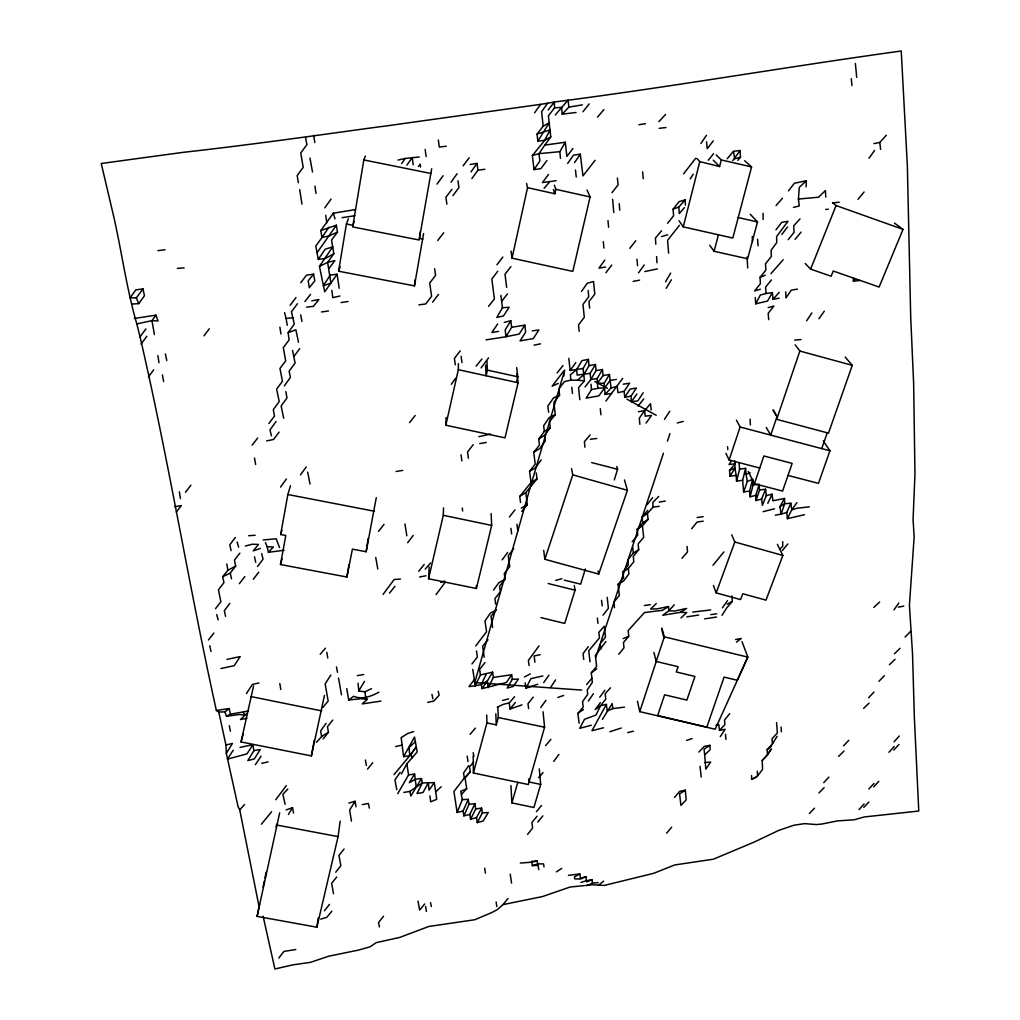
<?xml version="1.0" encoding="UTF-8"?>
<svg xmlns="http://www.w3.org/2000/svg" width="1020" height="1020" viewBox="0 0 1020 1020"><rect width="100%" height="100%" fill="white"/><g stroke="black" fill="none" stroke-linecap="round" stroke-linejoin="round"><path stroke-width="1.5" d="M782.722 541.62L782.71 546.427L779.713 549.168M517.012 373.46L518.096 382.729L505.002 437.861L445.842 425.225L458.337 369.699L458.401 363.656M859.809 280.513L853.357 281.163L853.434 278.243M793.534 207.391L799.246 205.938L798.418 199.04L799.285 187.361L806.348 180.731L806.106 186.826M445.842 425.225L446.097 417.499M491.13 513.557L491.678 525.415L476.404 588.502L428.578 578.748L443.292 515.304L443.534 507.96M428.578 578.748L429.178 566.929M365.364 156.06L363.834 159.936L352.665 226.924L419.131 240.006L431.677 168.772M348.356 218.764L346.405 224.03L338.602 271.205L414.451 285.88L423.581 233.605M414.451 285.88L415.242 279.659M420.329 231.553L419.424 238.412L422.917 239.101M259.603 904.102L257.091 916.381L316.888 927.205L338.092 836.604L340.17 821.125M316.888 927.205L318.214 917.936M290.458 485.788L287.857 494.509L280.666 534.531L285.791 535.5L280.474 564.544L346.889 577.027L352.41 549.13L366.167 551.743L376.278 497.658M366.167 551.743L368.169 538.42M346.889 577.027L349.044 564.621M253.61 685.835L241.039 741.948L311.406 755.922L324.449 695.436M311.406 755.922L314.173 740.418M257.091 916.381L279.671 812.838M263.045 887.209L264.308 881.076M264.932 878.003L266.182 872.176M587.048 190.013L590.108 196.962L572.806 271.397L512.04 258.188L527.531 187.667L526.575 183.485M527.531 187.667L554.791 193.749L555.798 189.299L554.459 185.232M486.922 361.106L487.407 370.145L486.106 375.755L485.584 365.071M458.337 369.699L516.452 382.372L517.778 376.775L516.707 367.582M276.05 826.914L276.713 824.224M742.649 480.292L745.594 468.308L739.589 469.187L736.567 481.134L742.649 480.292L743.593 491.971L749.585 490.99L752.62 479.234L747.316 481.504L743.593 491.971M744.689 160.752L751.574 166.936L732.819 238.03L683.26 226.873L699.809 161.606L696.864 158.47M753.066 484.997L759.135 484.296L755.794 495.337L750.057 496.817L753.066 484.997L752.62 479.234M699.809 161.606L719.572 166.54L721.28 159.936L716.142 154.912M486.706 715.046L486.935 722.925L496.281 724.888L498.283 717.532L497.811 706.796M750.248 214.213L757.503 221.939L747.634 258.774L714.102 251.29L718.412 234.778M241.039 741.948L243.079 734.285M543.048 711.781L544.591 727.222L528.334 784.546L473.382 772.981L486.935 722.925M280.474 564.544L282.081 558.769M539.312 768.914L540.676 784.418L533.894 807.496L511.887 802.906L517.828 782.34M280.666 534.531L281.928 530.221M564.736 370.043L530.272 487.19L474.759 682.546L581.68 690.068M574.285 585.467L575.063 590.172L564.723 623.424L540.944 617.623M585.352 568.981L580.622 584.167L564.238 580.1M614.295 479.872L617.584 469.302L616.807 466.446M741.974 641.618L747.851 657.046L715.173 729.236L639.757 711.641L656.243 661.457L653.871 652.392M624.469 479.923L627.402 490.314L598.714 574.056L544.833 559.292L572.755 474.861L571.544 468.639M595.846 657.058L599.849 644.984M600.844 641.962L663.446 453.211M667.45 441.137L669.949 433.589M759.76 468.04L729.121 460.02L740.112 427.01L736.44 420.163M772.905 410.053L776.985 416.67L770.725 435.119L740.112 427.01M754.43 483.735L763.852 455.978L792.145 463.411L782.595 491.066L754.43 483.735L748.221 471.482M795.154 344.849L799.858 351.033L776.692 419.36L828.495 433.13L852.261 365.351L845.185 357.051M759.543 489.995L765.574 489.23L761.647 499.022L755.96 500.552L759.543 489.995L759.237 485.711M338.602 271.205L340.144 266.692M354.31 221.353L352.933 225.318L346.405 224.03M766.224 427.418L770.725 435.119L821.712 448.609L827.245 432.799M823.268 440.946L829.936 450.789L818.461 483.378L788.001 475.422M777.406 544.374L782.863 555.428L765.994 600.142L742.751 593.767L740.584 599.581L716.168 592.9L734.808 542.015L731.722 534.799M894.451 223.099L903.044 229.373L879.112 287.041L833.238 271.027L831.121 276.241L810.632 269.114L836.081 205.543L832.46 202.648M462.302 799.629L468.231 799.336L463.093 811.002L457.126 812.519L462.302 799.629L460.734 791.24L466.675 788.779L465.107 778.018L470.284 771.796L469.506 766.887L473.662 762.118M765.574 489.23L766.313 495.567L762.361 505.333L761.647 499.022M469.009 804.27L474.925 803.747L469.812 814.419L463.87 815.86L469.009 804.27L468.231 799.336M804.512 514.705L787.389 518.67L786.726 512.486L790.844 503.255L784.648 503.676L779.905 506.825L781.154 514.118L775.276 515.202M767.805 503.37L772.038 494.215L766.313 495.567M486.514 673.531L481.3 684.496L482.052 688.615L506.379 682.52L511.645 674.73L493.374 677.433L488.172 687.671L487.356 680.901L492.609 672.167L480.42 674.947L475.167 685.861L469.009 686.575L474.351 679.613L472.77 669.413M475.69 808.898L481.606 808.159L476.506 817.568L470.59 819.289L475.69 808.898L474.925 803.747M787.389 518.67L791.724 509.847L796.926 502.643M600.372 702.589L595.246 709.55L600.601 705.7L606.364 704.386L591.944 730.702L603.496 727.796M482.345 812.902L488.261 812.519L483.161 820.985L477.271 822.63L482.345 812.902L481.606 808.159M537.757 684.229L525.886 688.283L530.935 678.644L542.882 675.916M772.382 292.651L767.537 301.066L755.692 303.82L760.321 295.022L766.096 293.505L772.382 292.651L773.071 299.242L779.178 298.171M401.408 773.989L406.853 763.789L417.193 751.957L414.541 737.039L403.614 756.636L409.759 755.692L416.326 746.806L411.047 754.303L412.016 758M406.853 763.789L408.561 774.894L397.774 793.649M779.905 506.825L784.52 498.461L772.905 500.794L772.038 494.215M537.859 141.193L537.043 134.105L543.201 126.136L549.181 122.821L550.774 136.922L544.782 140.275L537.859 141.193L549.181 122.821L548.39 115.77L554.523 107.865L554.332 102.025C670.216 87.121 785.502 66.976 901.234 51L907.366 166.069L910.694 316.646L913.639 383.558L914.953 474.198L913.066 519.652L914.162 536.8L909.406 605.268L912.53 653.718L914.366 717.71L918.765 811.027L864.335 816.943L854.173 819.799L837.547 820.883L821.763 824.058L816.28 824.568L804.589 823.625L793.879 825.244L778.719 830.395L754.175 842.087L713.413 859.197L674.755 864.947L653.641 873.324L604.146 885.449L592.607 884.761L570.078 887.043L542.474 896.567L503.013 904.612L497.492 909.47L491.857 912.518L474.784 919.734L428.795 926.479L399.585 937.469L376.214 942.633L370.094 946.828L358.25 950.143L328.733 956.199L310.59 962.319L292.906 964.843L274.903 969L263.122 916.24M408.561 774.894L414.592 774.091L409.275 782.722L415.459 779.178L421.464 778.566L410.843 796.008L409.938 791.393L422.344 782.952L434.303 782.62L436.764 799.297L430.708 801.847L429.904 795.855M560.464 158.342L559.827 151.687L565.271 142.239L544.808 145.095L538.968 153.663L532.364 155.537L534.008 169.601L540.868 168.631L546.911 160.624M502.439 307.721L496.817 317.437L503.434 315.983L509.133 307.249L502.439 307.721L500.871 295.417M602.348 719.393L612.217 703.596L612.752 708.607L607.206 711.029L606.364 704.386M570.881 380.154L570.384 374.799L576.631 369.546L581.999 360.608L588.387 359.371L589.063 365.619L583.771 374.697L577.562 380.167L570.881 380.154L564.532 381.531L558.832 388.862L559.572 395.186L553.847 402.301L555.288 414.681L549.563 421.604L550.29 427.711L544.68 435.196L538.7 439.059L539.427 445.103L533.753 452.23L535.207 464.113L529.571 471.304L530.986 482.549L519.754 496.421L520.506 502.414M665.537 281.851L670.65 273.092M579.832 399.687L578.557 387.689L584.434 380.868L583.096 368.462L588.387 359.371M589.063 365.619L595.463 364.497L596.088 370.591L590.797 379.555L585.059 386.899M616.373 379.389L610.024 380.486L598.842 395.887L586.117 398.157L591.485 389.589L597.809 388.352L597.21 378.471L602.476 369.52L596.088 370.591M512.32 679.294L507.131 688.066L513.175 686.473L518.44 679.078L512.32 679.294L511.645 674.73M504.25 322.384L510.816 320.739L511.632 327.292L506.022 336.74L486.055 339.864M371.458 688.678L364.867 691.828L358.772 690.922L364.51 681.322M604.171 383.29L609.45 374.48L603.088 375.602L597.427 383.137L604.171 383.29L605.102 394.421L611.503 393.49L622.71 378.292M288.43 814.432L292.536 807.636L293.543 813.067M597.21 378.471L590.797 379.555L590.134 373.345L595.463 364.497M253.891 750.643L247.822 760.601L254.311 758.944L260.227 749.521L253.891 750.643L252.896 744.676L240.07 747.405M751.587 775.544L751.587 779.344L757.605 775.939L762.577 769.335L762.195 760.448L767.512 754.736L767.142 749.713L772.459 743.924L777.087 736.312M666.149 288.354L671.364 279.799M730.014 476.174L729.542 470.335L734.961 468.078L736.134 475.384L730.014 476.174L734.961 468.078L734.795 460.9M510.816 320.739L505.168 329.881L506.022 336.74L519.206 334.05L524.828 325.15L511.632 327.292M226.312 753.308L232.42 743.478L225.943 744.982L226.312 753.308L238.055 806.59L239.713 809.816L258.94 905.964M348.891 803.084L355.1 801.274L349.63 810.058L351.466 821.138M722.007 615.328L726.903 607.652L732.334 601.417L731.875 595.922M252.896 744.676L247.018 753.856L227.383 759.135L233.236 750.223M731.62 460.568L729.071 464.495L735.229 463.743L729.542 470.335M330.862 675.036L325.15 683.859L328.159 701.084L322.881 707.447M690.132 179.01L693.23 174.241M767.512 754.736L771.324 748.909L766.555 756.024L762.195 760.448M727.183 158.75L733.495 151.343L740.137 150.526L732.704 160.675M664.492 419.296L669.77 411.264M246.445 693.472L252.386 684.433L258.94 682.941M336.37 225.203L317.054 252.73L318.304 259.424L325.354 258.493L333.833 253.699L331.551 240.095L337.48 232.139L336.37 225.203L320.815 230.545L321.95 237.571L315.779 246.062L317.054 252.73M631.023 396.168L636.403 388.021L630.105 389.104L624.699 397.214L631.023 396.168L631.405 401.625L637.806 400.885L643.186 392.789M624.699 397.214L624.163 391.297L629.582 383.176L623.245 384.221M720.273 736.593L725.118 729.351L719.482 730.384L718.794 724.468L716.053 725.245M497.645 323.952L491.895 332.52L498.55 331.372M255.357 764.681L261.043 756.202M806.667 320.726L811.907 312.923M328.886 227.256L321.95 237.571L329.371 235.798L337.48 232.139M318.304 259.424L325.138 249.275L332.724 246.827L319.451 266.322L324.704 291.809L337.135 274.214L330.225 275.094L323.276 285.868L330.901 283.063L327.624 262.42L333.833 253.699M550.456 687.595L555.619 679.906M534.008 169.601L539.861 160.969L538.968 153.663L559.827 151.687M579.092 723.193L577.919 713.337L583.211 707.09L582.56 701.645L587.698 694.352L587.239 690.004L592.339 682.354L591.294 672.843L596.623 666.404L595.374 655.452L605.893 641.554M700.88 143.527L706.465 135.303M436.075 594.571L445.204 582.241M538.981 645.889L528.398 660.399L529.087 665.563M574.528 162.639L580.316 154.211L573.52 155.104L567.681 163.442M482.052 688.615L487.356 680.901L481.3 684.496L475.167 685.861L474.351 679.613M548.161 110.007L554.332 102.025L547.523 103.249L541.594 111.856L543.201 126.136M434.303 782.62L429.076 790.194L428.323 782.786L422.994 792.514L416.963 793.509L422.344 782.952L421.464 778.566M588.336 701.072L593.41 693.702M451.337 384.259L455.456 378.356M320.815 230.545L333.323 213.205L354.781 209.674M401.65 163.544L405.22 158.444L419.194 156.991M406.929 165.074L412.246 157.513L413.189 164.87M581.528 291.376L587.239 283.267L593.538 281.482L594.8 294.193L588.922 301.601L589.649 308.18M383.074 594.418L394.128 579.513L400.478 579.028M541.148 459.867L535.64 467.721L529.571 471.304M400.261 772.293L394.944 779.866L396.793 789.684M468.754 765.599L463.539 773.02L464.329 778.043L453.925 791.507L457.126 812.519M543.698 682.584L548.913 675.176M818.945 318.775L824.313 311.151M722.377 607.894L727.477 600.64M284.325 385.942L290.432 377.336L289.106 371.267L295.073 363.031L292.549 350.434M471.01 171.883L477.041 163.366L470.092 164.488M646.055 423.109L651.512 415.433L645.163 416.185L644.729 410.524L650.518 403.716L651.181 410.027M276.063 421.451L270.019 429.943L271.397 435.833M451.006 182.261L457.075 173.744M471.903 178.615L477.921 170.161L477.041 163.366M893.953 609.858L898.837 603.011M869.002 158.266L874.573 150.463M268.834 423.491L274.482 416.096L273.296 409.645L279.225 401.523L276.599 389.143L282.438 381.301L279.952 368.45L285.689 360.876L283.33 347.578L289.094 339.966L288.15 332.673L294.295 324.118L291.452 311.827L297.419 303.756M324.781 207.825L331.105 199.04M534.607 112.735L540.638 104.346L547.523 103.249M604.771 260.113L599.02 268.094L605.587 267.049M583.096 368.462L570.129 370.477L575.79 362.623M631.405 401.625L636.926 393.95M154.415 334.547L151.954 320.65L158.036 320.981L155.92 315.167L151.954 320.65L136.82 323.901C126.327 287.946 121.533 249.862 112.939 213.205L101.235 163.493L182.937 152.375C248.268 145.082 313.191 135.877 378.267 126.952A77.915 8.466 -7.2 0 0 399.725 124.045L540.638 104.346M437.032 184.097L443.101 175.733M280.538 487.063L286.403 478.966M638.507 272.85L644.194 264.996M326.081 723.384L320.624 730.894L321.631 736.555L316.48 742.356M132.052 304.049L138.745 303.616L144.419 295.8L143.004 288.902L135.864 289.858L130.101 297.802L136.349 297.891L143.004 288.902M418.429 166.566L420.176 164.169L420.559 167.038M540.715 707.523L545.929 700.345M300.479 474.861L306.268 466.93M544.808 145.095L550.774 136.922M493.489 590.083L498.933 582.637L505.04 579.309L504.275 573.572L509.732 566.61L508.24 555.709L513.723 548.62M224.935 711.858L226.453 716.308L230.392 714.191L229.207 708.568L224.935 711.858L218.764 712.049L216.355 710.43C188.891 586.258 168.784 460.632 140.046 336.893L145.898 328.899M141.053 344.148L146.842 336.256M488.516 357.892L481.108 367.914M605.893 401.102L611.503 393.49M502.171 559.852L507.654 552.406M599.747 697.221L604.885 690.272M538.7 439.059L544.323 431.473L550.29 427.711M148.41 376.915L153.663 369.852M553.771 761.366L558.909 754.481M293.938 356.413L299.74 348.661M548.467 174.522L542.461 182.554L556.142 180.706M275.757 799.744L286.378 785.591M290.164 305.286L296.004 297.521M452.906 195.636L458.923 187.591L458.005 180.757M497.747 271.205L491.857 279.059L494.394 298.975L488.516 306.37M229.819 603.368L224.311 610.687L225.573 616.373M588.31 646.642L583.045 653.641L583.733 659.456M203.987 335.822L209.291 328.797M432.607 302.162L438.485 294.385M257.474 566.584L262.994 559.279L261.757 553.554M329.128 268.222L334.93 260.572L327.624 262.42L319.451 266.322M695.615 158.368L683.553 173.872M614.486 607.665L613.874 602.093L619.318 595.565L618.094 584.294L623.59 577.83L622.965 572.067L628.32 564.991L627.848 559.789L633.331 553.146L638.711 549.64L638.112 543.864L643.658 537.412L642.472 525.836L648.057 519.397L647.419 513.442L653.068 507.093L659.226 506.303M300.747 282.731L306.523 275.132L313.573 274.163L314.81 280.806L309.289 287.742L308.193 280.78L313.573 274.163M463.118 165.801L469.187 157.832M235.327 537.502L229.793 544.782L231.094 550.621M572.921 148.474L566.89 156.417L565.271 142.239M595.119 160.306L582.956 175.912L580.316 154.211M407.668 542.742L413.228 535.423M781.83 234.434L787.555 226.924M279.174 432.123L273.551 439.48L266.615 440.882M460.211 350.854L454.41 358.466L455.303 364.79M605.905 272.722L611.745 265.072M185.5 492.252L190.893 485.201M451.949 189.363L445.918 197.217L446.862 204.191M437.733 240.503L443.7 232.726M496.931 264.779L502.847 257.053M239.368 583.669L244.826 576.568M253.304 579.245L258.748 572.182M475.741 645.94L486.54 631.737L484.972 620.95L490.365 613.135L496.472 609.858L491.041 616.195L492.609 627.542M278.842 957.997L283.891 951.43L295.774 949.531M215.488 608.723L220.881 601.762L218.446 589.841L223.941 582.611L222.691 576.695L230.239 573.112L235.671 566.074L234.447 560.107L239.878 553.12M510.892 266.628L505.015 274.214L506.659 287.359M629.824 248.357L635.715 240.745M713.26 140.913L707.243 148.678L706.516 141.678M509.401 517.025L514.96 509.847M775.978 229.806L781.779 222.309L787.988 221.276L776.615 236.5L776.717 242.607L771.107 250.27L771.362 256.479L765.484 263.785L765.88 270.109L760.015 277.376L760.423 283.688L754.609 290.968L760.295 289.272M723.856 551.935L712.98 565.271M304.903 301.563L310.526 294.346M208.513 639.948L213.868 633.05M612.013 192.652L618.069 184.888L617.393 178.041M252.131 445.128L257.639 438.064M473.216 444.694L467.542 451.975L468.397 458.235M471.967 663.931L477.347 657.046L476.531 650.977M536.278 473L537.005 478.89L525.797 492.571L519.754 496.421M788.473 190.855L794.401 183.256L806.348 180.731M788.256 239.662L794.057 232.254L793.675 225.841L800.024 218.892M335.72 872.253L340.858 865.699L338.933 855.461L344.084 849.01M647.139 504.67L652.647 497.671M603.037 615.136L608.392 608.315L607.193 597.337M532.364 155.537L544.782 140.275L549.971 129.884L537.043 134.105M501.636 301.359L507.475 293.926M527.544 834.462L532.631 827.998L531.917 822.502L537.043 816.242M176.281 512.04L181.381 505.589L174.56 506.672M323.174 738.939L328.453 732.258L327.445 726.737L332.75 720.069M484.972 662.605L479.629 669.349L480.42 674.947M324.411 910.796L329.498 904.383M638.711 549.64L633.305 556.486L633.777 561.752L628.371 568.522L622.965 572.067M409.505 422.662L415.178 415.51M378.496 531.356L384.055 524.344M557.213 372.823L563.002 365.53M383.52 916.253L378.509 922.577L379.427 926.976M582.968 111.741L589.203 103.925M638.086 406.075L643.773 398.922M667.577 223.278L673.608 215.781L673.085 209.176L679.129 201.616L685.147 199.958L685.44 205.096M505.04 579.309L499.583 586.143L500.361 591.804L494.929 598.587L495.694 604.133M389.512 593.104L394.969 586.296M679.396 225.331L667.59 240.312L668.623 253.151M533.256 697.144L527.965 703.711L528.628 708.581M476.111 366.18L481.899 359.027M708.288 160.229L713.528 153.752M771.413 279.939L765.587 287.143L766.096 293.505M336.728 876.983L331.64 883.294L333.527 893.698M271.613 811.741L261.375 824.211M514.59 696.685L509.273 702.907L510.051 709.002L515.355 702.474M503.013 904.612L507.973 898.518M222.691 576.695L227.893 570.32L235.671 566.074M691.636 528.755L697.132 522.036L703.175 521.156M418.697 571.251L424.205 564.519M424.69 903.949L419.692 910.057L418.009 901.081M331.844 911.217L326.821 917.324L320.739 919.135M618.719 654.279L623.998 647.84L623.437 642.536L628.766 636.25L628.141 630.589L644.461 612.548L662.388 610.342L668.546 606.53L668.725 610.852L662.77 615.251L680.429 612.319L686.689 612.548L680.99 617.954M729.708 713.681L724.531 719.993L724.85 724.748L719.482 730.384M367.519 769.106L372.746 762.769M858.011 199.359L864.08 191.989M632.17 541.773L637.691 535.13L637.105 529.342L642.715 522.928L642.141 517.153L647.7 510.408M521.755 511.428L527.327 504.696L525.797 492.571M795.115 239.33L801.134 232.088M487.993 639.782L482.626 646.234L484.194 657.301M536.405 811.652L541.543 805.468M782.365 550.532L787.822 543.966M555.301 114.954L568.102 100.049L568.841 107.125L562.211 114.138L561.612 107.393L554.523 107.865M770.967 273.615L783.194 259.717M537.769 822.018L542.908 815.86M661.546 230.749L655.439 238.042L655.796 244.213M590.134 434.915L584.396 441.749L584.944 447.244M586.589 684.56L591.919 678.249M666.621 833.161L671.696 827.169M737.804 160.344L740.494 157.169L740.137 150.526M470.067 734.336L475.345 728.14M545.598 745.594L550.876 739.385M538.7 777.673L543.048 772.573M674.551 797.385L679.69 791.367L685.274 790.207L686.167 799.897L680.914 805.366L679.575 793.904L685.274 790.207M394.039 774.639L409.759 755.692L409.058 747.456L415.446 741.706M597.478 117.121L603.929 109.612M544.106 188.33L549.448 182.108M320.191 654.292L325.444 648.21M684.484 207.583L679.282 213.588L678.772 207.034L685.147 199.958M681.972 558.271L687.505 551.909L687.034 546.389M776.105 205.53L782.404 198.326M610.457 687.824L605.166 693.817L605.765 699.121L600.601 705.7L595.909 715.109L584.549 719.278L579.704 728.318L591.294 725.233M894.068 741.833L899.232 736.006M859.057 809.599L864.106 803.913M425.174 569.096L430.644 562.989M773.071 299.242L779.178 292.421M888.994 752.25L894.17 746.5M873.885 143.59L879.788 142.456L886.354 135.214M873.668 786.956L878.794 781.333M605.102 394.421L611.056 387.957L617.253 386.338L617.916 392.662L624.163 391.297M239.713 809.816L244.57 804.55M461.524 794.363L466.675 788.779M674.271 604.847L668.725 610.852L674.972 610.954L686.613 608.43L680.429 612.319M823.752 782.659L828.877 777.112M893.75 750.121L898.964 744.472M868.849 788.983L874.012 783.411M658.843 121.711L665.563 114.469M267.151 546.707L268.426 552.317L273.373 546.988L267.151 546.707L265.404 542.602M287.831 789.008L282.884 794.338L285.103 804.397M698.929 752.033L704.246 746.385L709.907 745.34L710.149 749.738L704.68 754.851L705.802 769.106L710.672 762.042L704.922 762.552M868.632 697.706L873.962 692.083M464.329 778.043L470.284 771.796M843.527 745.811L848.78 740.316M863.787 807.368L868.963 801.949M809.37 813.501L814.508 808.184M658.69 496.447L652.864 502.439L653.068 507.093M878.985 681.258L884.391 675.673M905.071 637.041L910.605 631.405M818.92 792.961L824.134 787.669M838.644 756.343L843.974 751.064M894.502 653.743L900.073 648.286M863.621 708.415L869.078 703.086M247.006 713.362L240.478 719.559L246.942 718.233M656.281 603.534L650.607 609.004L656.791 608.914L668.546 606.53M436.012 791.635L441.15 786.751M889.414 664.696L895.024 659.353M873.796 607.448L879.622 602.004M364.867 691.828L365.797 697.718L367.251 699.325L362.176 703.902L380.957 701.097M767.142 749.713L771.643 745.773M853.357 281.163L855.818 279.238M736.504 642.141L741.272 638.443L735.547 639.553M598.383 885.22L603.649 881.152M346.736 688.602L348.687 699.962L353.596 696.278C362.291 699.949 371.063 696.328 378.841 692.249M591.294 672.843L596.725 668.903M642.141 517.153L647.419 513.442M577.919 713.337L583.414 709.525M709.907 745.34L704.055 749.203L704.68 754.851M642.715 522.928L648.057 519.397M556.435 871.87L561.714 868.39M637.105 529.342L642.472 525.836M321.631 736.555L328.453 732.258M533.753 452.23L539.797 448.545L545.356 440.92L544.68 435.196M530.986 482.549L537.005 478.89M618.094 584.294L623.602 581.056L628.894 573.865L628.371 568.522M521.258 508.177L527.327 504.696M585.939 876.779L580.342 878.08L579.832 873.962L574.451 876.907L574.719 878.832L580.482 879.062L585.939 876.779L586.423 880.719L580.903 882.415M727.183 604.146L732.334 601.417M524.42 677L530.285 673.901M497.275 707.217L503.255 704.348L509.273 702.907M555.288 414.681L549.193 417.537L543.66 425.773L544.323 431.473M558.259 383.392L552.139 386.21L563.575 371.165L563.958 375.921M559.572 395.186L553.465 397.978L547.88 406.087L548.62 412.271M587.01 885.59L592.454 883.167L598.102 882.555M751.587 779.344L756.712 777.112M623.182 638.609L628.766 636.25M621.206 728.038L609.883 731.735M760.015 277.376L765.28 275.221M586.551 881.905L592.046 879.724L592.454 883.167M673.085 209.176L678.772 207.034M288.15 332.673L295.876 329.791L298.49 342.312M510.051 709.002L521.972 704.909M286.11 809.956L292.536 807.636M440.653 582.382L444.465 581.03M557.8 697.489L563.652 695.474M260.304 548.467L253.24 550.876L258.493 544.438L252.259 544.221L245.348 546.031M686.6 740.418L692.07 738.607M413.674 731.569L407.503 733.584L401.153 737.689L403.614 756.636M520.289 863.047L531.79 862.193L532.364 865.623L537.718 863.902L543.52 863.876L544.017 866.885M747.316 481.504L746.053 474.109L750.248 472.859M786.726 512.486L781.154 514.118L784.648 503.676L784.52 498.461M555.772 580.431L561.803 578.671M661.649 236.551L667.666 234.804M774.511 508.814L763.087 511.657M768.188 307.619L773.899 306.013L768.175 313.293L768.723 319.668M740.494 157.169L734.731 158.776L733.495 151.343M478.877 436.636L490.556 434.086M230.392 714.191L248.498 711.004M502.579 700.485L508.61 698.866M677.331 422.956L683.285 421.4M627.644 732.59L633.356 731.212M644.831 271.537L657.39 268.91M704.718 618.859L716.448 617.049M395.696 746.551L401.893 745.135M398.004 160.076L405.22 158.444M339.94 296.017L332.775 297.636L331.844 290.343M531.79 862.193L537.208 860.982L537.718 863.902M227.001 659.366L240.223 656.574L234.192 665.703L220.932 668.508M427.686 702.372L433.844 701.02L439.123 695.206L438.217 691.331M261.757 763.304L268.158 761.889M540.154 654.687L534.149 655.962L534.913 662.171M590.134 373.345L577.154 375.118L576.631 369.546M898.403 607.18L903.822 606.097M579.832 873.962L568.446 875.351M534.021 345.142L540.562 343.855M362.24 804.64L368.347 803.454L369.329 808.069M638.52 411.723L644.729 410.524L639.272 418.251L639.884 424.371M633.139 281.392L639.527 280.181M686.83 616.858L698.598 615.047M419.615 576.976L426.028 575.777M342.133 217.668L354.858 215.73M311.776 300.849L318.877 299.536L313.395 306.344L306.523 307.135M568.841 107.125L582.356 104.869M357.357 675.648L363.694 674.513M586.423 880.719L592.046 879.724M659.188 502.108L665.282 501.062M155.92 315.167L134.308 318.469M479.731 443.585L486.247 442.463M638.915 124.759L645.494 123.65M396.13 471.482L402.734 470.386M403.869 792.4L409.938 791.393M797.41 289.144L791.278 290.152L785.961 297.929L785.706 291.847M710.659 609.934L692.746 612.089M341.088 302.583L348.037 301.486M348.687 699.962L361.156 698.751L367.251 699.325M284.134 550.252L268.426 552.317M216.355 710.43L229.207 708.568M697.093 517.535L703.162 516.668M710.863 614.639L716.767 613.785M624.457 707.153L612.752 708.607M321.504 311.954L328.427 310.985M532.249 330.888L538.853 329.97L533.231 338.614L520.06 340.922L525.683 332.086L524.828 325.15M226.453 716.308L239.177 714.51L245.119 715.173L243.181 712.457M644.372 605.523L650.377 604.694M418.889 304.852L425.71 303.973L431.6 296.259L429.675 283.075L435.591 275.349L434.635 268.719M477.921 170.161L484.87 169.282M446.314 146.217L439.301 147.071L438.332 139.969M157.947 250.652L165.036 249.785M576.032 112.506L562.211 114.138M809.332 506.851L797.232 508.189L791.724 509.847L790.844 503.255M832.69 202.929L839.205 202.177M284.554 312.579L286.11 318.469L293.008 317.679M659.162 128.316L665.971 127.538M590.376 439.237L596.764 438.498M825.664 209.482L828.316 209.215M798.418 199.04L818.486 197.242L825.409 190.561L825.779 197.128M794.682 340.106L801.121 339.545M597.809 388.352L604.324 387.791M531.42 861.39L537.208 860.982M177.403 268.375L184.135 267.903M248.65 535.717L255.166 535.258M263.16 539.975L276.267 538.777L279.505 547.638M532.364 865.623L538.114 865.393L538.726 869.626M577.562 380.167L584.434 380.868M277.185 825.116L338.092 836.604M287.857 494.509L374.276 511.211M363.834 159.936L431.116 173.515M250.729 696.532L321.721 710.902M443.292 515.304L491.678 525.415M498.283 717.532L544.591 727.222M540.676 784.418L529.074 781.97L528.832 778.872M487.407 370.145L517.778 376.775M516.452 382.372L518.096 382.729M555.798 189.299L590.108 196.962M738.225 217.566L757.503 221.939M721.28 159.936L751.574 166.936M548.148 583.516L575.063 590.172M591.676 462.583L617.584 469.302M776.985 416.67L773.466 410.206M821.712 448.609L829.936 450.789M799.858 351.033L852.261 365.351M734.808 542.015L782.863 555.428M572.755 474.861L627.402 490.314M836.081 205.543L903.044 229.373M594.864 381.442L607.423 388.365M626.943 399.139L656.217 415.293M713.209 160.127L719.572 166.54M805.188 263.466L810.632 269.114M709.69 245.259L714.102 251.29M679.014 220.741L683.26 226.873M725.896 453.339L729.121 460.02M136.349 297.891L138.745 303.616M713.452 585.544L716.168 592.9M553.426 189.49L554.791 193.749M333.323 213.205L335.006 218.879M237.112 542.002L238.642 547.153M661.891 628.014L664.326 636.811L663.918 638.048L661.789 629.34M136.82 323.901L140.046 336.893M216.737 614.563L218.14 619.943M218.764 712.049L225.943 744.982M254.452 556.767L255.752 562.377M230.239 573.112L231.54 578.812M637.462 701.186L639.757 711.641M209.75 645.749L211 651.487M430.504 902.636L431.345 906.5M165.367 353.927L166.77 360.506M377.77 568.931L375.742 557.519M473.178 752.709L473.943 756.317M283.688 418.213L281.15 405.934L287.002 397.978L285.817 391.591M431.97 694.378L432.875 698.751M598.09 571.021L598.714 574.056M229.296 725.666L230.444 731.263M307.67 472.12L310.016 484.041M336.447 666.927L337.505 672.282M309.952 158.023L312.515 171.998M305.566 137.572L306.918 144.623L300.747 153.025L303.195 167.395L297.177 175.567L298.363 182.771M162.409 374.901L163.672 381.646M300.709 314.861L301.92 321.427M254.49 458.018L255.65 464.47M404.94 523.961L406.827 535.742M326.782 652.277L327.79 658.053M365.44 760.04L366.384 765.497M338.5 677.943L341.483 694.862M226.784 563.945L227.893 570.32M414.592 774.091L416.198 786.649M299.714 189.631L301.958 204.115M355.1 801.274L356.018 806.756M279.799 683.515L280.806 689.52M286.11 318.469L287.245 325.303M337.135 274.214L339.163 288.239M313.675 135.316L314.849 142.558M463.093 811.002L463.87 815.86M279.875 327.203L280.984 334.114M510.229 874.178L511.568 883.103M469.812 814.419L470.59 819.289M425.595 906.41L426.398 911.459M179.367 491.869L180.425 498.627M496.141 901.948L496.842 906.563M476.506 817.568L477.271 822.63M484.691 868.173L485.431 873.145M467.185 756.113L467.976 761.519M157.909 355.572L158.954 362.725M492.609 672.167L493.374 677.433M462.251 508.049L462.685 511.007M461.002 454.792L461.869 460.861M511.033 251.047L512.04 258.188M461.104 356.26L461.983 362.559M325.737 215.297L326.757 222.602M611.056 387.957L609.45 374.48M314.95 186.048L315.97 193.392M425.161 149.456L426.13 156.646M510.905 528.347L511.657 533.944M525.16 682.801L525.886 688.283M856.698 77.354L855.372 63.419M516.961 524.242L517.752 530.464M543.711 550.354L544.833 559.292M700.051 766.275L701.186 777.087M879.788 142.456L880.591 149.379M590.019 661.84L588.731 650.785L599.454 637.908L598.829 632.349L604.286 626.267L605.497 637.194L600.13 643.684L600.742 649.141M571.786 387.281L572.488 393.503M601.558 600.334L602.183 605.905M575.471 170.034L576.249 177.021M597.389 618.082L597.962 623.36M568.828 358.339L570.129 370.477M600.283 408.676L600.933 414.796M579.181 331.258L578.506 324.908L584.307 317.309L582.956 304.483L588.744 296.705L588.158 290.509M632.731 547.37L633.331 553.146M602.476 369.52L603.088 375.602M636.952 259.169L637.589 265.723M607.971 220.588L608.608 227.243M642.625 171.895L643.276 178.704M612.625 199.333L613.798 212.542M851.317 78.68L851.955 85.642M603.304 241.6L603.904 248.051M358.071 683.221L358.772 690.922M776.577 722.593L777.38 732.959L772.038 738.76L772.459 743.924M725.488 734.26L725.934 739.372M591.039 384.183L591.485 389.589M757.541 239.203L758.077 245.756M619.216 203.707L619.752 210.209M727.566 446.683L727.808 449.642M749.585 490.99L750.057 496.817M745.594 468.308L746.053 474.109M739.117 463.373L739.589 469.187M736.134 475.384L736.567 481.134M757.274 771.12L757.605 775.939M755.284 297.585L755.692 303.82M656.587 256.594L656.982 262.752M747.086 257.027L747.685 268.005M752.237 236.551L752.518 241.663M750.07 419.169L750.376 424.881M510.931 785.54L511.887 802.906M781.078 727.056L781.333 731.837M495.822 713.834L496.281 724.888M755.794 495.337L755.96 500.552M476.34 585.518L476.404 588.502M473.178 755.896L473.382 772.981M763.087 213.295L763.126 219.427M664.326 636.811L656.191 661.444L678.083 666.71L676.311 671.963L694.939 676.438L686.894 700.102L664.606 694.798L657.671 715.555L706.809 727.132L724.085 677.101L737.307 680.289L747.749 657.097L664.326 636.824"/></g></svg>
